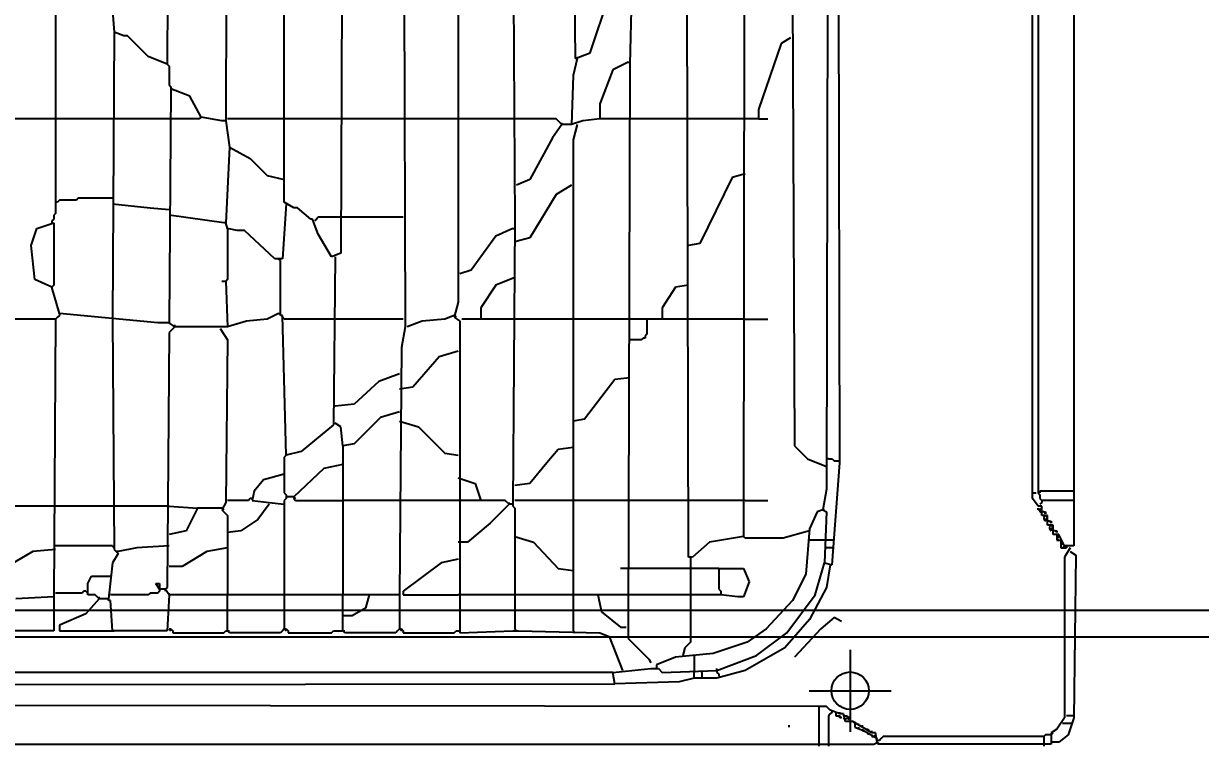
# Model space of a CAD drawing. Extents: x 4511820 to 5180432, y -1526536 to -944957.
# Drawn here: x 5106871.9 to 5107312.1, y -952611.6 to -952336.7 of the extents above; entities that cross this region are included whole.
import ezdxf

# ---------------------------------------------------------------- set-up
doc = ezdxf.new("R2010")
doc.units = 0
doc.header["$MEASUREMENT"] = 0
doc.layers.get('0').update_dxf_attribs({"linetype": 'CONTINUOUS'})
doc.layers.get('Defpoints').update_dxf_attribs({"color": 61, "linetype": 'CONTINUOUS'})
for name, color, linetype in [('KÓTY', 4, 'CONTINUOUS'), ('ZZ-chladenie', 133, 'CONTINUOUS'), ('ŠRAFY', 82, 'CONTINUOUS')]:
    doc.layers.add(name, color=color, linetype=linetype)
doc.styles.add('STYLE1', font='isocp.shx')
doc.dimstyles.new('STANDARD 50', dxfattribs={"dimtxt": 125, "dimasz": 140, "dimexe": 10, "dimexo": 200, "dimgap": 20, "dimtad": 1, "dimdsep": 46, "dimlunit": 6, "dimtxsty": 'STYLE1', "dimblk1": 'OBLIQUE', "dimblk2": 'OBLIQUE', "dimsah": 1, "dimcen": 2.5, "dimse1": 1, "dimse2": 1, "dimadec": 0, "dimazin": 0, "dimtfac": 1, "dimtmove": 1, "dimatfit": 3, "dimldrblk": 'OBLIQUE', "dimfxl": 1, "dimtolj": 1, "dimtzin": 0, "dimarcsym": 0})

# ---------------------------------------------------------------- blocks, each defined once
blk = doc.blocks.new('_OBLIQUE')
at = {"color": 0, "linetype": 'ByBlock'}
blk.add_line((-0.5, -0.5), (0.5, 0.5), dxfattribs=at)
blk = doc.blocks.new('*D54988')
at = {"layer": 'Defpoints', "color": 0}
for p in [(5104003.24, -949008.5), (5109212.5, -949008.5), (5106890, -959533.5)]:
    blk.add_point(p, dxfattribs=at)
at = {"layer": 'KÓTY', "color": 0, "lineweight": -2}
blk.add_line((5104003.24, -959533.5), (5104003.24, -949008.5), dxfattribs=at)
at = {"layer": 'KÓTY', "color": 0, "linetype": 'ByBlock', "lineweight": -2, "xscale": 140, "yscale": 140, "zscale": 140}
for p, rotation in [((5104003.24, -949008.5), 90), ((5104003.24, -959533.5), 270)]:
    blk.add_blockref('_OBLIQUE', p, dxfattribs=dict(at, rotation=rotation))
at = {"layer": 'KÓTY', "color": 0, "insert": (5103920.7, -954271), "char_height": 125, "attachment_point": 5, "rotation": 90, "style": 'STYLE1'}
blk.add_mtext('\\A1;10ﾠ525', dxfattribs=at)

msp = doc.modelspace()

# ---------------------------------------------------------------- hatches: boundary and pattern name
at = {"layer": 'ŠRAFY', "ltscale": 0.25}
h = msp.add_hatch(dxfattribs=at)
h.set_pattern_fill('DOTS', color=256, scale=2000)
h.paths.add_polyline_path([(5107392.5, -949038.5), (5107392.5, -951138.5), (5105843.5, -951138.5), (5105843.5, -951464.239), (5106123.081, -951464.239), (5106123.081, -951661.239), (5105563.919, -951661.239), (5105563.919, -951464.239), (5105843.5, -951464.239), (5105843.5, -951138.5), (5104992.5, -951138.5), (5104992.5, -949038.5), (5096362.5, -949038.5), (5096362.5, -961778.5), (5097852.5, -961778.5), (5097852.5, -962398.5), (5097822.5, -962398.5), (5097822.5, -967654.081), (5098060.5, -967654.081), (5098060.5, -967374.5), (5098257.5, -967374.5), (5098257.5, -967933.663), (5098060.5, -967933.663), (5098060.5, -967654.081), (5097822.5, -967654.081), (5097822.5, -974608.5), (5102588.5, -974608.5), (5102588.5, -974355.5), (5102308.919, -974355.5), (5102308.919, -974158.5), (5102868.081, -974158.5), (5102868.081, -974355.5), (5102588.5, -974355.5), (5102588.5, -974608.5), (5103176.5, -974608.5), (5103176.5, -974434.302, -0.4142136), (5103006.5, -974264.302, -1), (5103346.5, -974264.302, -0.4142136), (5103176.5, -974434.302), (5103176.5, -974608.5), (5104372.5, -974608.5), (5104372.5, -974573.5), (5104372.5, -974463.366), (5104336.574, -974463.366), (5104336.574, -974183.634), (5104608.426, -974183.634), (5104608.426, -974463.366), (5104572.5, -974463.366), (5104572.5, -974608.5), (5104765.719, -974608.5, -0.1496999), (5104755, -974573.5), (5104755, -974423.5, -0.6080477), (5104853.533, -974372.432), (5104936.985, -974254.16), (5104894.992, -974224.53), (5105016.574, -974146.867), (5105016.574, -974028.634), (5105047.5, -974028.634), (5105248.426, -974028.634), (5105248.426, -974268.366), (5105202.5, -974268.366), (5105202.5, -974448.5, -1), (5105062.5, -974448.5), (5105062.5, -974268.366), (5105016.574, -974268.366), (5105016.574, -974146.867), (5104978.977, -974283.789), (5104936.985, -974254.16), (5104853.533, -974372.432, -0.2437442), (5104880, -974423.5), (5104880, -974573.5, -0.1496999), (5104869.281, -974608.5), (5104995.719, -974608.5, -1.1342513), (5105106.357, -974552.474), (5105369.419, -974458.5), (5105369.419, -974360), (5105928.581, -974360), (5105928.581, -974557), (5105369.419, -974557), (5105369.419, -974458.5), (5105106.357, -974552.474, -0.085987), (5105110, -974573.5, -0.1496999), (5105099.281, -974608.5), (5109182.5, -974608.5), (5109182.5, -963894.122, -0.1316523), (5109147.5, -963903.5), (5108955.441, -963903.5), (5108955.441, -963957.628), (5108723.589, -963957.628), (5108723.589, -963717.897), (5108955.441, -963717.897), (5108955.441, -963763.5), (5109147.5, -963763.5, -0.1316523), (5109182.5, -963772.878), (5109182.5, -963370.782, -0.1032437), (5109157.5, -963376), (5108857.5, -963376, -0.7800315), (5108827.986, -963258.408, -0.1235756), (5108857.5, -963251), (5108901.599, -963251), (5108976.985, -963144.16), (5108934.992, -963114.53), (5109049.502, -963041.384), (5109018.977, -963173.789), (5108976.985, -963144.16), (5108901.599, -963251), (5109157.5, -963251, -0.1032437), (5109182.5, -963256.218), (5109182.5, -949038.5)])
h.paths.add_polyline_path([(5100537.098, -967855.99), (5100537.098, -967286.69), (5100737.213, -967286.69), (5100737.213, -967855.99)], flags=24)
h.paths.add_polyline_path([(5099829.642, -965394.219), (5099829.642, -964975.469), (5100029.691, -964975.469), (5100029.691, -965394.219)], flags=24)
h.paths.add_polyline_path([(5099829.6, -965481.531), (5099829.6, -965369.148), (5100004.378, -965369.148), (5100004.378, -965481.531)], flags=24)
h.paths.add_polyline_path([(5099829.691, -965569.031), (5099829.691, -965456.531), (5100004.691, -965456.531), (5100004.691, -965569.031)], flags=24)
h.paths.add_polyline_path([(5101699.579, -955023.583), (5102268.879, -955023.583), (5102268.879, -955223.697), (5101699.579, -955223.697)], flags=24)
h.paths.add_polyline_path([(5098455.301, -962328.637), (5098455.301, -962066.038), (5098705.301, -962066.038), (5098705.301, -962328.637)], flags=24)
h.paths.add_polyline_path([(5098543.427, -961758.476), (5098543.427, -961470.878), (5098793.427, -961470.878), (5098793.427, -961758.476)], flags=24)
h.paths.add_polyline_path([(5101378.656, -973619.167), (5101666.156, -973619.167), (5101666.156, -973794.169), (5101378.656, -973794.169)], flags=24)
h.paths.add_polyline_path([(5101291.344, -973619.078), (5101403.727, -973619.078), (5101403.727, -973793.856), (5101291.344, -973793.856)], flags=24)
h.paths.add_polyline_path([(5101203.844, -973619.169), (5101316.344, -973619.169), (5101316.344, -973794.169), (5101203.844, -973794.169)], flags=24)
h.paths.add_polyline_path([(5103817.87, -974550.655), (5103817.87, -974350.655), (5104067.87, -974350.655), (5104067.87, -974550.655)], flags=24)
h.paths.add_polyline_path([(5106187.857, -954001.949), (5106920.463, -954001.949), (5106920.463, -954302.768), (5106187.857, -954302.768)], flags=24)
h.paths.add_polyline_path([(5106210.652, -951515.99), (5106906.696, -951515.99), (5106906.696, -951816.808), (5106210.652, -951816.808)], flags=24)
h.paths.add_polyline_path([(5107899.671, -951487.49), (5108633.641, -951487.49), (5108633.641, -951791.719), (5107899.671, -951791.719)], flags=24)
h.paths.add_polyline_path([(5108120.295, -954016.553), (5108699.968, -954016.553), (5108699.968, -954320.783), (5108120.295, -954320.783)], flags=24)
h.paths.add_polyline_path([(5101850.571, -951515.99), (5102546.615, -951515.99), (5102546.615, -951816.808), (5101850.571, -951816.808)], flags=24)
h.paths.add_polyline_path([(5106012.427, -959461.698), (5106581.726, -959461.698), (5106581.726, -959661.812), (5106012.427, -959661.812)], flags=24)
h.paths.add_polyline_path([(5103833.155, -960727.344), (5103833.155, -960439.844), (5104008.156, -960439.844), (5104008.156, -960727.344)], flags=24)
h.paths.add_polyline_path([(5103833.065, -960814.656), (5103833.065, -960702.273), (5104007.844, -960702.273), (5104007.844, -960814.656)], flags=24)
h.paths.add_polyline_path([(5103833.155, -960902.156), (5103833.155, -960789.621), (5104008.156, -960789.621), (5104008.156, -960902.156)], flags=24)
h.paths.add_polyline_path([(5104257.502, -952952.393), (5104257.502, -952689.795), (5104432.6, -952689.795), (5104432.6, -952952.393)], flags=24)
h.paths.add_polyline_path([(5104257.46, -953039.705), (5104257.46, -952927.322), (5104432.238, -952927.322), (5104432.238, -953039.705)], flags=24)
h.paths.add_polyline_path([(5104257.55, -953127.205), (5104257.55, -953014.67), (5104432.551, -953014.67), (5104432.551, -953127.205)], flags=24)
h.paths.add_polyline_path([(5098459.732, -962718.668), (5098459.732, -962431.07), (5098709.732, -962431.07), (5098709.732, -962718.668)], flags=24)
h.paths.add_polyline_path([(5107092.406, -973619.169), (5107354.906, -973619.169), (5107354.906, -973794.169), (5107092.406, -973794.169)], flags=24)
h.paths.add_polyline_path([(5107005.094, -973619.078), (5107117.477, -973619.078), (5107117.477, -973793.856), (5107005.094, -973793.856)], flags=24)
h.paths.add_polyline_path([(5106905.094, -973619.169), (5107030.094, -973619.169), (5107030.094, -973794.169), (5106905.094, -973794.169)], flags=24)
h.paths.add_polyline_path([(5096396.76, -955484.199), (5096684.358, -955484.199), (5096684.358, -955734.199), (5096396.76, -955734.199)], flags=24)
h.paths.add_polyline_path([(5108891.981, -955576.255), (5109179.58, -955576.255), (5109179.58, -955826.255), (5108891.981, -955826.255)], flags=24)
h.paths.add_polyline_path([(5099848.356, -952144.844), (5099848.356, -951882.344), (5100023.356, -951882.344), (5100023.356, -952144.844)], flags=24)
h.paths.add_polyline_path([(5099848.265, -952232.156), (5099848.265, -952119.773), (5100023.043, -952119.773), (5100023.043, -952232.156)], flags=24)
h.paths.add_polyline_path([(5099848.356, -952319.656), (5099848.356, -952206.952), (5100023.356, -952206.952), (5100023.356, -952319.656)], flags=24)
h.paths.add_polyline_path([(5099848.356, -958544.844), (5099848.356, -958282.344), (5100023.356, -958282.344), (5100023.356, -958544.844)], flags=24)
h.paths.add_polyline_path([(5099848.265, -958632.156), (5099848.265, -958519.773), (5100023.043, -958519.773), (5100023.043, -958632.156)], flags=24)
h.paths.add_polyline_path([(5099848.356, -958719.656), (5099848.356, -958606.952), (5100023.356, -958606.952), (5100023.356, -958719.656)], flags=24)
h.paths.add_polyline_path([(5097774.055, -955643.761), (5098061.555, -955643.761), (5098061.555, -955818.761), (5097774.055, -955818.761)], flags=24)
h.paths.add_polyline_path([(5097686.743, -955643.67), (5097799.127, -955643.67), (5097799.127, -955818.449), (5097686.743, -955818.449)], flags=24)
h.paths.add_polyline_path([(5097586.743, -955643.761), (5097711.743, -955643.761), (5097711.743, -955818.761), (5097586.743, -955818.761)], flags=24)
h.paths.add_polyline_path([(5107929.281, -959902.954), (5108348.031, -959902.954), (5108348.031, -960102.955), (5107929.281, -960102.955)], flags=24)
h.paths.add_polyline_path([(5107841.969, -959902.864), (5107954.352, -959902.864), (5107954.352, -960077.642), (5107841.969, -960077.642)], flags=24)
h.paths.add_polyline_path([(5107754.469, -959902.954), (5107867.004, -959902.954), (5107867.004, -960077.955), (5107754.469, -960077.955)], flags=24)
h.paths.add_polyline_path([(5101520.531, -959902.955), (5101939.281, -959902.955), (5101939.281, -960102.955), (5101520.531, -960102.955)], flags=24)
h.paths.add_polyline_path([(5101433.219, -959902.864), (5101545.602, -959902.864), (5101545.602, -960077.642), (5101433.219, -960077.642)], flags=24)
h.paths.add_polyline_path([(5101283.219, -959902.906), (5101458.317, -959902.906), (5101458.317, -960078.004), (5101283.219, -960078.004)], flags=24)
h.paths.add_polyline_path([(5097002.131, -961044.093), (5097302.681, -961044.093), (5097302.681, -961219.207), (5097002.131, -961219.207)], flags=24)
h.paths.add_polyline_path([(5096914.819, -961044.116), (5097027.203, -961044.116), (5097027.203, -961218.895), (5096914.819, -961218.895)], flags=24)
h.paths.add_polyline_path([(5096852.319, -961044.207), (5096939.819, -961044.207), (5096939.819, -961219.207), (5096852.319, -961219.207)], flags=24)
h.paths.add_polyline_path([(5098555.441, -955433.643), (5098555.441, -955146.045), (5098730.54, -955146.045), (5098730.54, -955433.643)], flags=24)
h.paths.add_polyline_path([(5098555.399, -955520.955), (5098555.399, -955408.572), (5098730.178, -955408.572), (5098730.178, -955520.955)], flags=24)
h.paths.add_polyline_path([(5098555.489, -955670.955), (5098555.489, -955495.92), (5098730.49, -955495.92), (5098730.49, -955670.955)], flags=24)
h.paths.add_polyline_path([(5098555.441, -968528.643), (5098555.441, -968241.045), (5098730.54, -968241.045), (5098730.54, -968528.643)], flags=24)
h.paths.add_polyline_path([(5098555.399, -968615.955), (5098555.399, -968503.572), (5098730.178, -968503.572), (5098730.178, -968615.955)], flags=24)
h.paths.add_polyline_path([(5098555.489, -968765.955), (5098555.489, -968590.92), (5098730.49, -968590.92), (5098730.49, -968765.955)], flags=24)
h.paths.add_polyline_path([(5099106.157, -961836.143), (5099106.157, -961548.545), (5099281.255, -961548.545), (5099281.255, -961836.143)], flags=24)
h.paths.add_polyline_path([(5099106.115, -961923.455), (5099106.115, -961811.072), (5099280.894, -961811.072), (5099280.894, -961923.455)], flags=24)
h.paths.add_polyline_path([(5099106.205, -962098.455), (5099106.205, -961898.455), (5099281.206, -961898.455), (5099281.206, -962098.455)], flags=24)
h.paths.add_polyline_path([(5103479.631, -961044.093), (5103767.681, -961044.093), (5103767.681, -961219.207), (5103479.631, -961219.207)], flags=24)
h.paths.add_polyline_path([(5103392.319, -961044.116), (5103504.703, -961044.116), (5103504.703, -961218.895), (5103392.319, -961218.895)], flags=24)
h.paths.add_polyline_path([(5103267.319, -961044.207), (5103417.319, -961044.207), (5103417.319, -961219.207), (5103267.319, -961219.207)], flags=24)
h.paths.add_polyline_path([(5099829.69, -971535.469), (5099829.69, -971104.219), (5100029.691, -971104.219), (5100029.691, -971535.469)], flags=24)
h.paths.add_polyline_path([(5099829.6, -971622.781), (5099829.6, -971510.398), (5100004.378, -971510.398), (5100004.378, -971622.781)], flags=24)
h.paths.add_polyline_path([(5099829.691, -971710.281), (5099829.691, -971597.577), (5100004.691, -971597.577), (5100004.691, -971710.281)], flags=24)
h.paths.add_polyline_path([(5103479.631, -964207.8), (5103767.681, -964207.8), (5103767.681, -964382.915), (5103479.631, -964382.915)], flags=24)
h.paths.add_polyline_path([(5103392.319, -964207.824), (5103504.703, -964207.824), (5103504.703, -964382.602), (5103392.319, -964382.602)], flags=24)
h.paths.add_polyline_path([(5103267.319, -964207.915), (5103417.319, -964207.915), (5103417.319, -964382.915), (5103267.319, -964382.915)], flags=24)
h.paths.add_polyline_path([(5099810.941, -962232.299), (5099810.941, -961944.701), (5100060.941, -961944.701), (5100060.941, -962232.299)], flags=24)
h.paths.add_polyline_path([(5103833.155, -954296.094), (5103833.155, -954008.594), (5104008.156, -954008.594), (5104008.156, -954296.094)], flags=24)
h.paths.add_polyline_path([(5103833.065, -954383.406), (5103833.065, -954271.023), (5104007.844, -954271.023), (5104007.844, -954383.406)], flags=24)
h.paths.add_polyline_path([(5103833.107, -954533.406), (5103833.107, -954358.308), (5104008.206, -954358.308), (5104008.206, -954533.406)], flags=24)
h.paths.add_polyline_path([(5104257.502, -950474.893), (5104257.502, -950187.295), (5104432.6, -950187.295), (5104432.6, -950474.893)], flags=24)
h.paths.add_polyline_path([(5104257.46, -950562.205), (5104257.46, -950449.822), (5104432.238, -950449.822), (5104432.238, -950562.205)], flags=24)
h.paths.add_polyline_path([(5104257.55, -950649.705), (5104257.55, -950537.17), (5104432.551, -950537.17), (5104432.551, -950649.705)], flags=24)
h.paths.add_polyline_path([(5107199.451, -950002.883), (5107487.049, -950002.883), (5107487.049, -950252.883), (5107199.451, -950252.883)], flags=24)
h.paths.add_polyline_path([(5101243.833, -954595.102), (5101506.431, -954595.102), (5101506.431, -954770.217), (5101243.833, -954770.217)], flags=24)
h.paths.add_polyline_path([(5101156.069, -954595.126), (5101268.453, -954595.126), (5101268.453, -954769.904), (5101156.069, -954769.904)], flags=24)
h.paths.add_polyline_path([(5101068.569, -954595.152), (5101181.069, -954595.152), (5101181.069, -954770.217), (5101068.569, -954770.217)], flags=24)
h.paths.add_polyline_path([(5105127.308, -955649.264), (5105427.406, -955649.264), (5105427.406, -955824.362), (5105127.308, -955824.362)], flags=24)
h.paths.add_polyline_path([(5105040.094, -955649.222), (5105152.477, -955649.222), (5105152.477, -955824.001), (5105040.094, -955824.001)], flags=24)
h.paths.add_polyline_path([(5104952.594, -955649.313), (5105065.094, -955649.313), (5105065.094, -955824.313), (5104952.594, -955824.313)], flags=24)
h.paths.add_polyline_path([(5098459.732, -949358.668), (5098459.732, -949071.07), (5098709.732, -949071.07), (5098709.732, -949358.668)], flags=24)
h.paths.add_polyline_path([(5107371.107, -954595.168), (5107658.705, -954595.168), (5107658.705, -954770.266), (5107371.107, -954770.266)], flags=24)
h.paths.add_polyline_path([(5107283.795, -954595.126), (5107396.178, -954595.126), (5107396.178, -954769.904), (5107283.795, -954769.904)], flags=24)
h.paths.add_polyline_path([(5107196.295, -954595.216), (5107308.83, -954595.216), (5107308.83, -954770.217), (5107196.295, -954770.217)], flags=24)
h.paths.add_polyline_path([(5108768.701, -954557.802), (5109056.299, -954557.802), (5109056.299, -954807.802), (5108768.701, -954807.802)], flags=24)
h.paths.add_polyline_path([(5100606.107, -950443.136), (5100893.705, -950443.136), (5100893.705, -950618.234), (5100606.107, -950618.234)], flags=24)
h.paths.add_polyline_path([(5100518.795, -950443.094), (5100631.178, -950443.094), (5100631.178, -950617.873), (5100518.795, -950617.873)], flags=24)
h.paths.add_polyline_path([(5100431.295, -950443.185), (5100543.795, -950443.185), (5100543.795, -950618.185), (5100431.295, -950618.185)], flags=24)
h.paths.add_polyline_path([(5108233.607, -950443.136), (5108521.205, -950443.136), (5108521.205, -950618.234), (5108233.607, -950618.234)], flags=24)
h.paths.add_polyline_path([(5108146.295, -950443.094), (5108258.678, -950443.094), (5108258.678, -950617.873), (5108146.295, -950617.873)], flags=24)
h.paths.add_polyline_path([(5108083.795, -950443.185), (5108171.295, -950443.185), (5108171.295, -950618.185), (5108083.795, -950618.185)], flags=24)
h.paths.add_polyline_path([(5102747.357, -958499.971), (5103034.955, -958499.971), (5103034.955, -958675.069), (5102747.357, -958675.069)], flags=24)
h.paths.add_polyline_path([(5102660.045, -958499.929), (5102772.428, -958499.929), (5102772.428, -958674.708), (5102660.045, -958674.708)], flags=24)
h.paths.add_polyline_path([(5102510.045, -958500.019), (5102685.08, -958500.019), (5102685.08, -958675.02), (5102510.045, -958675.02)], flags=24)
h.paths.add_polyline_path([(5100741.574, -954906.134), (5100973.426, -954906.134), (5100973.426, -955145.866), (5100741.574, -955145.866)], flags=16)
h.paths.add_polyline_path([(5101042.658, -968008.634), (5101274.511, -968008.634), (5101274.511, -968248.366), (5101042.658, -968248.366)], flags=16)
h.paths.add_polyline_path([(5107022.833, -968086.134), (5107294.685, -968086.134), (5107294.685, -968365.866), (5107022.833, -968365.866)], flags=16)
h.paths.add_polyline_path([(5107208.589, -959488.648), (5107208.589, -959432.271), (5107208.589, -959385.215, -0.6120971), (5107097.56, -959328.5), (5107097.56, -959148.366), (5107051.633, -959148.366), (5107051.633, -958908.634), (5107283.486, -958908.634), (5107283.486, -959148.366), (5107237.56, -959148.366), (5107237.56, -959328.5, -0.0584809), (5107235.622, -959344.856), (5107440.441, -959344.856), (5107440.441, -959584.588), (5107208.589, -959584.588)], flags=16)
h.paths.add_polyline_path([(5106169.801, -954082.897), (5106169.801, -954322.628), (5105937.949, -954322.628), (5105937.949, -954082.897)], flags=16)
h.paths.add_polyline_path([(5106195, -953911, -0.2212784), (5106242.814, -953933.25), (5106242.814, -951827.295), (5106292.814, -951827.295), (5106302.814, -951827.295), (5106331.178, -951827.295), (5107196.868, -951827.295), (5107196.868, -951818.8), (5107206.53, -951818.8), (5107206.53, -951835), (5107216.768, -951827.295), (5107216.768, -951818.8), (5107226.43, -951818.8), (5107226.43, -951835), (5107236.668, -951827.295), (5107236.668, -951818.8), (5107246.33, -951818.8), (5107246.33, -951835), (5107565.698, -951827.295), (5108431.388, -951827.295), (5108431.388, -951818.8), (5108441.049, -951818.8), (5108441.049, -951827.295), (5108451.288, -951827.295), (5108451.288, -951818.8), (5108460.949, -951818.8), (5108460.949, -951827.295), (5108471.188, -951827.295), (5108471.188, -951818.8), (5108480.849, -951818.8), (5108480.849, -951827.295), (5108548.468, -951827.295), (5108558.468, -951827.295), (5108608.468, -951827.295), (5108608.468, -953984.079), (5108558.468, -953984.079), (5108548.468, -953984.079), (5108499.806, -953984.079), (5107634.144, -953984.079), (5107634.144, -953995.196), (5107624.482, -953995.196), (5107624.482, -953984.079), (5107614.244, -953984.079), (5107614.244, -953995.196), (5107604.582, -953995.196), (5107604.582, -953984.079), (5107594.344, -953984.079), (5107594.344, -953995.196), (5107584.682, -953995.196), (5107584.682, -953984.079), (5107265.2, -953975.79), (5106399.624, -953984.079), (5106399.624, -953995.196), (5106389.963, -953995.196), (5106389.963, -953978.996), (5106379.724, -953984.079), (5106379.724, -953995.196), (5106370.063, -953995.196), (5106370.063, -953978.996), (5106359.824, -953984.079), (5106359.824, -953995.196), (5106350.163, -953995.196), (5106350.163, -953978.996), (5106302.814, -953984.079), (5106292.814, -953984.079), (5106256.598, -953984.079, -0.2312196), (5106224.514, -954028.592, -0.1235756), (5106195, -954036), (5105845, -954036, -0.7800315), (5105815.486, -953918.408, -0.1235756), (5105845, -953911), (5105889.099, -953911), (5105964.485, -953804.16), (5105922.492, -953774.53), (5106037.002, -953701.384), (5106006.477, -953833.789), (5105964.485, -953804.16), (5105889.099, -953911), (5106195, -953911)], flags=16)
h.paths.add_polyline_path([(5106802.5, -959833.5, -1), (5106677.5, -959833.5), (5106677.5, -959548.002), (5106569.7, -959558.614), (5106569.7, -959657.114), (5106010.537, -959657.114), (5106010.537, -959460.114), (5106569.7, -959460.114), (5106569.7, -959558.614), (5106677.5, -959548.002), (5106677.5, -959533.5, -1), (5106802.5, -959535.697), (5106827.501, -959533.236, -0.9978924), (5106952.5, -959533.5, -0.2398462), (5106926.781, -959584.031), (5106901.477, -959693.789), (5106859.485, -959664.16), (5106802.5, -959744.922)], flags=16)
h.paths.add_polyline_path([(5102256.852, -955021.998), (5102256.852, -955218.998), (5101697.689, -955218.998), (5101697.689, -955120.498), (5101697.689, -955021.998)], flags=16)
edge = h.paths.add_edge_path(flags=16)
edge.add_arc((5101167.5, -955193.5), 62.5, 7.83973, 360, ccw=False)
h.paths.add_polyline_path([(5100535.514, -967298.716), (5100732.514, -967298.716), (5100732.514, -967857.879), (5100634.014, -967857.879), (5100636.815, -968113.504, -0.4174264), (5100700, -968176, -1), (5100830, -968176), (5100830, -968286.607), (5100844.992, -968277.03), (5100959.502, -968203.884), (5100928.977, -968336.289), (5100886.985, -968306.66), (5100830, -968387.422), (5100830, -968476, -1), (5100705, -968476), (5100700, -968176, -2.3956322), (5100636.815, -968113.504), (5100634.014, -967857.879), (5100535.514, -967857.879)], flags=16)
h.paths.add_polyline_path([(5108274.601, -951919.467), (5108283.786, -951929.359), (5108292.972, -951939.252), (5108299.332, -951951.971), (5108251.386, -951900.337), (5108274.601, -951919.467)], flags=0)
h.paths.add_polyline_path([(5108311.345, -951959.037), (5108321.237, -951968.93), (5108299.332, -951951.971)], flags=0)
h.paths.add_polyline_path([(5107790.931, -953894.53), (5107781.746, -953884.637), (5107772.559, -953874.744), (5107766.2, -953862.026), (5107814.146, -953913.66), (5107790.931, -953894.53)], flags=0)
h.paths.add_polyline_path([(5107754.187, -953854.96), (5107744.295, -953845.067), (5107766.2, -953862.026)], flags=0)
h.paths.add_polyline_path([(5108118.366, -951887.295), (5108075.336, -951887.295), (5108076.825, -951912.401), (5108086.643, -951912.401), (5108082.403, -951901.096), (5108066.857, -951894.029), (5108075.336, -951887.295), (5108092.295, -951894.029), (5108080.99, -951879.897), (5108105.721, -951879.191)], flags=0)
h.paths.add_polyline_path([(5107040.081, -951919.467), (5107049.266, -951929.359), (5107058.453, -951939.252), (5107064.812, -951951.971), (5107016.866, -951900.337), (5107040.081, -951919.467)], flags=0)
h.paths.add_polyline_path([(5107076.825, -951959.037), (5107086.717, -951968.93), (5107064.812, -951951.971)], flags=0)
h.paths.add_polyline_path([(5106556.411, -953894.53), (5106547.226, -953884.637), (5106538.04, -953874.744), (5106531.68, -953862.026), (5106579.626, -953913.66), (5106556.411, -953894.53)], flags=0)
h.paths.add_polyline_path([(5106519.667, -953854.96), (5106509.775, -953845.067), (5106531.68, -953862.026)], flags=0)
h.paths.add_polyline_path([(5106958.659, -953934.079), (5106906.89, -953932.687), (5106884.985, -953932.796), (5106863.787, -953932.901), (5106841.882, -953933.01), (5106820.683, -953933.115), (5106798.778, -953933.224), (5106753.693, -953933.449), (5106721.897, -953934.079), (5106906.89, -953932.687), (5106906.824, -953922.087), (5106972.097, -953924.079), (5106950.711, -953921.053), (5106958.659, -953934.079), (5106973.311, -953934.806), (5106993.802, -953934.079)], flags=0)
h.paths.add_polyline_path([(5100947.5, -955026, 1), (5100767.5, -955026, 1)], flags=0)
h.paths.add_polyline_path([(5101088.585, -968128.5, -1.0000005), (5101228.585, -968128.5, -1.0000005)], flags=0)
h.paths.add_polyline_path([(5107233.759, -968226, 1), (5107083.759, -968226, 1)], flags=0)
h.paths.add_polyline_path([(5105976.86, -954198.5, -1.0000005), (5106116.86, -954198.5, -1.0000005)], flags=0)
h.paths.add_polyline_path([(5107181.067, -951864.295, -0.4142136), (5107174.067, -951857.295, -0.4142136), (5107181.067, -951850.295, -0.4142136), (5107188.067, -951857.295)], flags=0)
h.paths.add_polyline_path([(5108422.587, -951857.295, -0.4142136), (5108415.587, -951864.295, -0.4142136), (5108408.587, -951857.295, -0.4142136), (5108415.587, -951850.295, -0.4142136)], flags=0)
h.paths.add_polyline_path([(5107642.587, -953956.702, -0.4142136), (5107649.587, -953949.702, -0.4142136), (5107656.587, -953956.702), (5107649.587, -953963.702, -0.4142136)], flags=0)
h.paths.add_polyline_path([(5106408.067, -953956.702, -0.4142136), (5106415.067, -953949.702, -0.4142136), (5106422.067, -953956.702), (5106415.067, -953963.702, -0.4142136)], flags=0)

# ---------------------------------------------------------------- linework, layer by layer
at = {"layer": 'ZZ-chladenie'}
for p, q in [((5107264.783, -951910.281), (5107264.783, -952532.098)), ((5107249.237, -952514.433), (5107249.237, -951932.893)), ((5107251.357, -951932.893), (5107251.357, -952512.312)), ((5107141.832, -952072.095), (5107141.126, -952528.564)), ((5107177.163, -952501.007), (5107176.457, -952104.599)), ((5107172.923, -952119.438), (5107172.217, -952510.899)), ((5107158.791, -952145.582), (5107160.205, -952494.647)), ((5106926.317, -952222.603), (5106925.61, -952351.913)), ((5106948.221, -952222.603), (5106947.515, -952373.11)), ((5106969.42, -952403.494), (5106969.42, -952222.603)), ((5106991.325, -952222.603), (5106990.618, -952422.573)), ((5107013.936, -952222.603), (5107014.643, -952450.131)), ((5107120.634, -952536.337), (5107119.928, -952261.466)), ((5107034.428, -952264.999), (5107034.428, -952440.945)), ((5106883.92, -952297.504), (5106883.92, -952407.735)), ((5107054.92, -952296.797), (5107055.626, -952411.267)), ((5107077.531, -952297.504), (5107078.238, -952349.792)), ((5107083.891, -952347.672), (5107092.37, -952322.235)), ((5107099.436, -952320.115), (5107098.73, -952351.913)), ((5106905.119, -952332.127), (5106905.825, -952339.9)), ((5106905.825, -952339.9), (5106905.119, -952447.305)), ((5106909.358, -952341.313), (5106905.825, -952339.9)), ((5106910.771, -952341.313), (5106909.358, -952341.313)), ((5106918.544, -952349.085), (5106910.771, -952341.313)), ((5107155.258, -952344.14), (5107146.779, -952368.871)), ((5107158.791, -952342.02), (5107155.258, -952344.14)), ((5106925.61, -952351.913), (5106918.544, -952349.085)), ((5107078.944, -952349.792), (5107077.531, -952356.152)), ((5107078.238, -952349.792), (5107083.891, -952347.672)), ((5107078.944, -952349.792), (5107078.238, -952349.085)), ((5106925.61, -952351.913), (5106926.317, -952352.619)), ((5106926.317, -952352.619), (5106926.317, -952359.685)), ((5107092.37, -952354.032), (5107087.423, -952366.751)), ((5107098.023, -952351.206), (5107092.37, -952354.032)), ((5107098.023, -952351.206), (5107098.73, -952351.206)), ((5107098.73, -952351.913), (5107098.023, -952561.069)), ((5107077.531, -952356.152), (5107076.825, -952374.524)), ((5106926.317, -952359.685), (5106927.024, -952360.392)), ((5106927.024, -952361.098), (5106926.317, -952448.718)), ((5106927.024, -952360.392), (5106927.024, -952361.098)), ((5106934.089, -952363.924), (5106927.024, -952361.098)), ((5106938.329, -952371.697), (5106934.089, -952363.924)), ((5107087.423, -952366.751), (5107087.423, -952372.404)), ((5106883.92, -952372.404), (5106863.428, -952372.404)), ((5106905.119, -952372.404), (5106883.92, -952372.404)), ((5106926.317, -952372.404), (5106905.119, -952372.404)), ((5106937.622, -952372.404), (5106926.317, -952372.404)), ((5106938.329, -952371.697), (5106937.622, -952372.404)), ((5106946.102, -952373.11), (5106938.329, -952371.697)), ((5106969.42, -952372.404), (5106948.221, -952372.404)), ((5106991.325, -952372.404), (5106969.42, -952372.404)), ((5107013.936, -952372.404), (5106991.325, -952372.404)), ((5107034.428, -952372.404), (5107013.936, -952372.404)), ((5107055.626, -952372.404), (5107034.428, -952372.404)), ((5107071.171, -952372.404), (5107055.626, -952372.404)), ((5107073.291, -952374.524), (5107071.171, -952372.404)), ((5107087.423, -952372.404), (5107081.064, -952373.11)), ((5107098.73, -952372.404), (5107087.423, -952372.404)), ((5107120.634, -952372.404), (5107098.73, -952372.404)), ((5107141.832, -952372.404), (5107120.634, -952372.404)), ((5107146.779, -952372.404), (5107141.832, -952372.404)), ((5107146.779, -952368.871), (5107146.779, -952372.404)), ((5107146.779, -952372.404), (5107150.312, -952372.404)), ((5106947.515, -952373.11), (5106946.102, -952373.11)), ((5106947.515, -952373.11), (5106948.928, -952383.003)), ((5107073.291, -952374.524), (5107069.758, -952379.47)), ((5107073.291, -952374.524), (5107073.291, -952373.817)), ((5107076.825, -952374.524), (5107073.291, -952374.524)), ((5107081.064, -952373.11), (5107076.825, -952374.524)), ((5107078.944, -952374.524), (5107077.531, -952380.176)), ((5107069.758, -952379.47), (5107061.279, -952395.015)), ((5107077.531, -952380.176), (5107077.531, -952563.895)), ((5106948.928, -952383.003), (5106947.515, -952411.267)), ((5106948.928, -952383.003), (5106956.701, -952387.242)), ((5106956.701, -952387.242), (5106963.06, -952393.602)), ((5106963.06, -952393.602), (5106969.42, -952395.015)), ((5107136.887, -952394.309), (5107124.874, -952419.04)), ((5107141.832, -952392.896), (5107136.887, -952394.309)), ((5107061.279, -952395.015), (5107056.333, -952397.135)), ((5107076.825, -952397.135), (5107071.171, -952400.668)), ((5106885.333, -952402.788), (5106884.627, -952403.494)), ((5106891.693, -952402.788), (5106885.333, -952402.788)), ((5106892.399, -952402.081), (5106891.693, -952402.788)), ((5106905.119, -952402.081), (5106892.399, -952402.081)), ((5107071.171, -952400.668), (5107061.279, -952416.92)), ((5106884.627, -952403.494), (5106883.92, -952403.494)), ((5106905.119, -952404.201), (5106919.251, -952405.615)), ((5106919.251, -952405.615), (5106926.317, -952406.321)), ((5106970.126, -952404.201), (5106968.713, -952424.693)), ((5106972.953, -952405.615), (5106969.42, -952403.494)), ((5106974.366, -952405.615), (5106972.953, -952405.615)), ((5106979.312, -952409.854), (5106974.366, -952405.615)), ((5106876.854, -952413.387), (5106883.214, -952411.267)), ((5106883.214, -952409.854), (5106882.507, -952410.561)), ((5106882.507, -952410.561), (5106882.507, -952411.267)), ((5106883.92, -952407.735), (5106883.214, -952408.441)), ((5106883.214, -952408.441), (5106883.214, -952409.854)), ((5106883.214, -952411.267), (5106883.214, -952434.585)), ((5106946.808, -952411.267), (5106926.317, -952408.441)), ((5106947.515, -952411.267), (5106946.808, -952411.267)), ((5106948.221, -952413.387), (5106947.515, -952411.267)), ((5106980.019, -952409.854), (5106979.312, -952409.854)), ((5106982.139, -952415.507), (5106980.019, -952409.854)), ((5106981.432, -952409.854), (5106980.726, -952410.561)), ((5106982.139, -952409.148), (5106981.432, -952409.854)), ((5106991.325, -952409.148), (5106982.139, -952409.148)), ((5107013.936, -952409.148), (5106991.325, -952409.148)), ((5107055.626, -952411.267), (5107054.92, -952516.552)), ((5106874.734, -952419.747), (5106876.854, -952413.387)), ((5106948.221, -952413.387), (5106948.221, -952432.466)), ((5106951.755, -952414.094), (5106948.221, -952413.387)), ((5106954.581, -952414.094), (5106951.755, -952414.094)), ((5106965.887, -952424.693), (5106954.581, -952414.094)), ((5106987.085, -952423.986), (5106982.139, -952415.507)), ((5107048.56, -952416.214), (5107039.374, -952428.933)), ((5107054.92, -952413.387), (5107048.56, -952416.214)), ((5107054.92, -952413.387), (5107055.626, -952413.387)), ((5106876.147, -952432.466), (5106874.734, -952419.747)), ((5107061.279, -952416.92), (5107055.626, -952418.333)), ((5107124.874, -952419.04), (5107120.634, -952419.747)), ((5106968.713, -952424.693), (5106965.887, -952424.693)), ((5106968.007, -952425.399), (5106967.3, -952424.693)), ((5106990.618, -952422.573), (5106987.085, -952423.986)), ((5106988.498, -952423.986), (5106987.792, -952486.875)), ((5106968.007, -952445.892), (5106968.007, -952425.399)), ((5107039.374, -952428.933), (5107035.135, -952430.346)), ((5106882.507, -952435.292), (5106876.147, -952432.466)), ((5106947.515, -952433.172), (5106946.102, -952433.172)), ((5106948.221, -952432.466), (5106947.515, -952433.172)), ((5106947.515, -952433.172), (5106948.221, -952450.131)), ((5107055.626, -952431.759), (5107048.56, -952434.585)), ((5106883.214, -952434.585), (5106882.507, -952435.292)), ((5106885.333, -952445.185), (5106882.507, -952435.292)), ((5107048.56, -952434.585), (5107042.907, -952443.065)), ((5107115.688, -952435.292), (5107110.742, -952443.065)), ((5107120.634, -952434.585), (5107115.688, -952435.292)), ((5107034.428, -952440.945), (5107033.014, -952446.598)), ((5106884.627, -952446.598), (5106883.92, -952447.305)), ((5106885.333, -952445.892), (5106884.627, -952446.598)), ((5106885.333, -952445.185), (5106885.333, -952445.892)), ((5106922.077, -952448.718), (5106885.333, -952445.185)), ((5106967.3, -952445.185), (5106963.06, -952447.305)), ((5106967.3, -952445.185), (5106968.007, -952445.185)), ((5106968.713, -952445.892), (5106968.007, -952445.892)), ((5106970.126, -952498.18), (5106968.713, -952445.892)), ((5106969.42, -952447.305), (5106968.713, -952446.598)), ((5107033.014, -952445.892), (5107029.482, -952447.305)), ((5107033.014, -952445.892), (5107033.721, -952446.598)), ((5107033.014, -952446.598), (5107035.135, -952448.011)), ((5107042.907, -952443.065), (5107042.907, -952447.305)), ((5107110.742, -952443.065), (5107110.742, -952447.305)), ((5106883.92, -952447.305), (5106863.428, -952447.305)), ((5106883.92, -952447.305), (5106883.214, -952551.176)), ((5106905.119, -952447.305), (5106905.825, -952533.511)), ((5106926.317, -952448.718), (5106922.077, -952448.718)), ((5106928.437, -952450.131), (5106926.317, -952448.718)), ((5106928.437, -952450.131), (5106926.317, -952452.251)), ((5106928.437, -952450.131), (5106928.437, -952449.424)), ((5106948.221, -952450.131), (5106928.437, -952450.131)), ((5106945.395, -952450.837), (5106948.221, -952455.077)), ((5106955.287, -952448.011), (5106948.221, -952450.131)), ((5106963.06, -952447.305), (5106955.287, -952448.011)), ((5106988.498, -952447.305), (5106969.42, -952447.305)), ((5107013.936, -952447.305), (5106988.498, -952447.305)), ((5107014.643, -952450.131), (5107013.23, -952457.903)), ((5107021.003, -952448.011), (5107015.35, -952450.131)), ((5107029.482, -952447.305), (5107021.003, -952448.011)), ((5107035.135, -952448.011), (5107035.135, -952564.602)), ((5107042.907, -952447.305), (5107035.841, -952447.305)), ((5107055.626, -952447.305), (5107042.907, -952447.305)), ((5107077.531, -952447.305), (5107055.626, -952447.305)), ((5107098.73, -952447.305), (5107077.531, -952447.305)), ((5107110.742, -952447.305), (5107098.73, -952447.305)), ((5107105.089, -952447.305), (5107105.089, -952452.958)), ((5107120.634, -952447.305), (5107110.742, -952447.305)), ((5107141.832, -952447.305), (5107120.634, -952447.305)), ((5107141.832, -952447.305), (5107150.312, -952447.305)), ((5106926.317, -952452.251), (5106925.61, -952547.643)), ((5106948.221, -952455.077), (5106947.515, -952515.846)), ((5107102.969, -952455.077), (5107098.73, -952455.077)), ((5107103.675, -952454.371), (5107102.969, -952455.077)), ((5107104.382, -952454.371), (5107103.675, -952454.371)), ((5107105.089, -952452.958), (5107104.382, -952453.664)), ((5107104.382, -952453.664), (5107104.382, -952454.371)), ((5107013.23, -952457.903), (5107012.523, -952550.469)), ((5107034.428, -952459.317), (5107027.362, -952461.437)), ((5107027.362, -952461.437), (5107017.469, -952472.742)), ((5107012.523, -952467.796), (5107004.751, -952470.623)), ((5107098.73, -952469.21), (5107093.077, -952469.916)), ((5107004.751, -952470.623), (5106995.564, -952479.102)), ((5107017.469, -952472.742), (5107012.523, -952473.449)), ((5107093.077, -952469.916), (5107081.771, -952484.755)), ((5106995.564, -952479.102), (5106988.498, -952479.808)), ((5107012.523, -952481.928), (5107005.457, -952484.049)), ((5106987.792, -952486.875), (5106975.779, -952496.767)), ((5106990.618, -952487.581), (5106988.498, -952486.168)), ((5107005.457, -952484.049), (5106995.564, -952493.941)), ((5107012.523, -952485.462), (5107019.589, -952487.581)), ((5107081.771, -952484.755), (5107077.531, -952485.462)), ((5106991.325, -952494.647), (5106990.618, -952487.581)), ((5107019.589, -952487.581), (5107029.482, -952497.474)), ((5106995.564, -952493.941), (5106991.325, -952494.647)), ((5106991.325, -952494.647), (5106991.325, -952550.469)), ((5107077.531, -952495.354), (5107071.878, -952496.06)), ((5107160.205, -952494.647), (5107165.15, -952499.594)), ((5106970.126, -952498.18), (5106969.42, -952498.887)), ((5106969.42, -952498.887), (5106969.42, -952512.312)), ((5106975.779, -952496.767), (5106970.126, -952498.18)), ((5107029.482, -952497.474), (5107034.428, -952498.18)), ((5107071.878, -952496.06), (5107067.639, -952501.007)), ((5107165.15, -952499.594), (5107172.217, -952502.42)), ((5107172.923, -952499.594), (5107172.217, -952499.594)), ((5107172.923, -952499.594), (5107174.337, -952499.594)), ((5107174.337, -952499.594), (5107175.043, -952500.3)), ((5106984.259, -952503.127), (5106972.953, -952513.726)), ((5106991.325, -952501.714), (5106984.259, -952503.127)), ((5107067.639, -952501.007), (5107061.279, -952508.78)), ((5107174.337, -952539.164), (5107177.163, -952501.007)), ((5107175.043, -952500.3), (5107177.163, -952500.3)), ((5106961.647, -952507.367), (5106958.114, -952511.606)), ((5106969.42, -952505.246), (5106961.647, -952507.367)), ((5107034.428, -952506.66), (5107040.787, -952508.78)), ((5107040.787, -952508.78), (5107042.907, -952515.139)), ((5107061.279, -952508.78), (5107055.626, -952509.486)), ((5106958.114, -952511.606), (5106957.408, -952515.139)), ((5106969.42, -952512.312), (5106970.126, -952513.019)), ((5106970.126, -952513.019), (5106970.126, -952514.433)), ((5107172.217, -952510.899), (5107170.804, -952518.672)), ((5107249.237, -952512.312), (5107250.65, -952512.312)), ((5107251.357, -952512.312), (5107252.064, -952513.019)), ((5107264.783, -952511.606), (5107252.064, -952511.606)), ((5107252.064, -952511.606), (5107252.064, -952512.312)), ((5107252.064, -952513.019), (5107252.064, -952514.433)), ((5106883.92, -952517.259), (5106863.428, -952517.259)), ((5106905.119, -952517.259), (5106883.92, -952517.259)), ((5106926.317, -952517.259), (5106905.119, -952517.259)), ((5106926.317, -952517.259), (5106936.916, -952517.965)), ((5106947.515, -952515.846), (5106946.102, -952518.672)), ((5106955.994, -952515.139), (5106948.221, -952515.139)), ((5106956.701, -952514.433), (5106955.994, -952515.139)), ((5106957.408, -952514.433), (5106956.701, -952514.433)), ((5106957.408, -952515.139), (5106963.767, -952515.846)), ((5106963.767, -952516.552), (5106959.528, -952522.205)), ((5106963.767, -952515.846), (5106969.42, -952516.552)), ((5106970.126, -952514.433), (5106969.42, -952515.139)), ((5106969.42, -952515.139), (5106969.42, -952550.469)), ((5106972.953, -952513.726), (5106970.126, -952513.726)), ((5106972.953, -952513.726), (5106973.66, -952514.433)), ((5106972.953, -952513.726), (5106972.953, -952514.433)), ((5106972.953, -952514.433), (5106973.66, -952515.139)), ((5106973.66, -952515.139), (5106991.325, -952515.139)), ((5107012.523, -952515.139), (5106991.325, -952515.139)), ((5107034.428, -952515.139), (5107012.523, -952515.139)), ((5107052.093, -952515.139), (5107034.428, -952515.139)), ((5107053.507, -952516.552), (5107046.44, -952523.619)), ((5107053.507, -952516.552), (5107052.093, -952515.139)), ((5107053.507, -952516.552), (5107053.507, -952515.846)), ((5107054.92, -952516.552), (5107053.507, -952516.552)), ((5107054.92, -952516.552), (5107054.92, -952517.259)), ((5107054.92, -952517.259), (5107055.626, -952517.965)), ((5107077.531, -952515.139), (5107055.626, -952515.139)), ((5107098.73, -952515.139), (5107077.531, -952515.139)), ((5107120.634, -952515.139), (5107098.73, -952515.139)), ((5107141.832, -952515.139), (5107120.634, -952515.139)), ((5107141.832, -952515.139), (5107150.312, -952515.139)), ((5107251.357, -952517.259), (5107249.237, -952514.433)), ((5107252.77, -952517.259), (5107251.357, -952517.259)), ((5107252.064, -952514.433), (5107252.77, -952515.139)), ((5107252.77, -952515.846), (5107252.064, -952516.552)), ((5107264.783, -952515.139), (5107252.77, -952515.139)), ((5107252.77, -952515.139), (5107252.77, -952515.846)), ((5107252.77, -952520.792), (5107252.77, -952517.259)), ((5106936.916, -952517.965), (5106932.676, -952526.445)), ((5106946.102, -952517.965), (5106936.916, -952517.965)), ((5106946.102, -952517.965), (5106946.808, -952518.672)), ((5106946.102, -952518.672), (5106948.221, -952520.792)), ((5106948.221, -952520.792), (5106948.221, -952550.469)), ((5107055.626, -952517.965), (5107055.626, -952563.189)), ((5107168.684, -952519.378), (5107165.857, -952525.738)), ((5107170.804, -952518.672), (5107168.684, -952519.378)), ((5107170.804, -952518.672), (5107171.51, -952518.672)), ((5107170.804, -952518.672), (5107172.217, -952519.378)), ((5107172.217, -952519.378), (5107171.51, -952538.457)), ((5107251.357, -952518.672), (5107251.357, -952517.965)), ((5107251.357, -952517.965), (5107252.064, -952518.672)), ((5107252.064, -952518.672), (5107251.357, -952518.672)), ((5107252.064, -952518.672), (5107252.77, -952517.965)), ((5107252.77, -952517.965), (5107252.064, -952518.672)), ((5107252.064, -952518.672), (5107252.064, -952519.378)), ((5107252.064, -952519.378), (5107252.77, -952519.378)), ((5107253.477, -952519.378), (5107252.77, -952519.378)), ((5107254.89, -952520.792), (5107252.77, -952520.792)), ((5107253.477, -952519.378), (5107254.184, -952519.378)), ((5107254.184, -952520.085), (5107253.477, -952519.378)), ((5107254.184, -952520.792), (5107253.477, -952521.499)), ((5107253.477, -952521.499), (5107253.477, -952522.205)), ((5107254.184, -952519.378), (5107254.184, -952520.085)), ((5107254.89, -952521.499), (5107254.184, -952520.792)), ((5107254.184, -952522.205), (5107254.89, -952521.499)), ((5107254.89, -952524.325), (5107254.89, -952520.792)), ((5106932.676, -952526.445), (5106926.317, -952527.858)), ((5106953.168, -952526.445), (5106948.221, -952527.151)), ((5106959.528, -952522.205), (5106953.168, -952526.445)), ((5107046.44, -952523.619), (5107037.961, -952530.685)), ((5107165.857, -952526.445), (5107155.965, -952529.271)), ((5107165.857, -952525.738), (5107164.444, -952542.697)), ((5107253.477, -952522.205), (5107254.184, -952522.912)), ((5107254.184, -952522.912), (5107254.184, -952522.205)), ((5107255.597, -952522.912), (5107254.89, -952522.912)), ((5107257.01, -952524.325), (5107254.89, -952524.325)), ((5107255.597, -952522.912), (5107256.303, -952522.912)), ((5107256.303, -952523.619), (5107255.597, -952522.912)), ((5107256.303, -952524.325), (5107255.597, -952525.032)), ((5107255.597, -952525.032), (5107255.597, -952525.738)), ((5107255.597, -952525.738), (5107256.303, -952526.445)), ((5107256.303, -952522.912), (5107256.303, -952523.619)), ((5107257.01, -952525.032), (5107256.303, -952524.325)), ((5107256.303, -952525.738), (5107257.01, -952525.032)), ((5107256.303, -952526.445), (5107256.303, -952525.738)), ((5107257.01, -952527.858), (5107257.01, -952524.325)), ((5107257.716, -952526.445), (5107257.01, -952526.445)), ((5107257.716, -952526.445), (5107258.423, -952526.445)), ((5107258.423, -952527.151), (5107257.716, -952526.445)), ((5107258.423, -952526.445), (5107258.423, -952527.151)), ((5107037.961, -952530.685), (5107034.428, -952530.685)), ((5107055.626, -952528.564), (5107062.692, -952530.685)), ((5107062.692, -952530.685), (5107071.878, -952540.577)), ((5107128.407, -952530.685), (5107122.048, -952536.337)), ((5107141.126, -952528.564), (5107128.407, -952530.685)), ((5107141.832, -952529.271), (5107141.126, -952528.564)), ((5107155.965, -952529.271), (5107141.832, -952529.271)), ((5107172.217, -952529.978), (5107165.857, -952529.978)), ((5107175.043, -952529.978), (5107172.217, -952529.978)), ((5107259.129, -952527.858), (5107257.01, -952527.858)), ((5107258.423, -952527.858), (5107259.129, -952528.564)), ((5107258.423, -952527.858), (5107258.423, -952529.978)), ((5107259.129, -952528.564), (5107258.423, -952529.271)), ((5107258.423, -952529.271), (5107259.129, -952529.978)), ((5107258.423, -952529.978), (5107259.836, -952529.978)), ((5107261.25, -952532.098), (5107259.129, -952527.858)), ((5107259.836, -952529.978), (5107259.836, -952532.804)), ((5106875.441, -952534.217), (5106866.962, -952539.164)), ((5106883.92, -952533.511), (5106875.441, -952534.217)), ((5106905.119, -952532.098), (5106883.92, -952532.098)), ((5106905.119, -952532.098), (5106905.825, -952532.804)), ((5106907.238, -952534.924), (5106905.119, -952538.457)), ((5106905.825, -952533.511), (5106907.238, -952534.924)), ((5106907.238, -952534.217), (5106906.532, -952534.217)), ((5106914.304, -952532.804), (5106907.238, -952534.217)), ((5106926.317, -952532.098), (5106914.304, -952532.804)), ((5106940.449, -952534.217), (5106931.263, -952539.871)), ((5106948.221, -952532.804), (5106940.449, -952534.217)), ((5107174.337, -952532.804), (5107172.217, -952532.804)), ((5107174.337, -952532.804), (5107175.043, -952532.804)), ((5107259.836, -952531.391), (5107260.543, -952531.391)), ((5107260.543, -952531.391), (5107259.836, -952531.391)), ((5107259.836, -952532.804), (5107261.957, -952532.804)), ((5107260.543, -952531.391), (5107261.25, -952532.098)), ((5107261.25, -952532.098), (5107260.543, -952532.804)), ((5107261.25, -952532.098), (5107261.957, -952532.098)), ((5107264.783, -952532.098), (5107261.25, -952532.098)), ((5107263.37, -952532.804), (5107261.25, -952536.337)), ((5107261.957, -952532.098), (5107261.957, -952532.804)), ((5107263.37, -952534.217), (5107265.489, -952535.63)), ((5106905.119, -952538.457), (5106903.705, -952551.883)), ((5107028.069, -952538.457), (5107013.936, -952549.056)), ((5107034.428, -952537.044), (5107028.069, -952538.457)), ((5107122.048, -952536.337), (5107120.634, -952536.337)), ((5107121.341, -952536.337), (5107121.341, -952561.069)), ((5107167.977, -952550.469), (5107171.51, -952538.457)), ((5107171.51, -952538.457), (5107174.337, -952539.164)), ((5107173.63, -952539.164), (5107172.217, -952547.643)), ((5107261.25, -952536.337), (5107261.25, -952596.399)), ((5107265.489, -952535.63), (5107264.783, -952596.399)), ((5106895.933, -952546.23), (5106897.346, -952543.403)), ((5106897.346, -952543.403), (5106904.412, -952543.403)), ((5106931.263, -952539.871), (5106926.317, -952539.871)), ((5107071.878, -952540.577), (5107077.531, -952541.284)), ((5107098.73, -952540.577), (5107095.196, -952540.577)), ((5107121.341, -952540.577), (5107098.73, -952540.577)), ((5107131.94, -952540.577), (5107121.341, -952540.577)), ((5107131.94, -952540.577), (5107141.126, -952540.577)), ((5107131.94, -952540.577), (5107131.94, -952548.35)), ((5107141.126, -952540.577), (5107143.246, -952545.523)), ((5107164.444, -952542.697), (5107159.498, -952552.589)), ((5106895.933, -952550.469), (5106895.933, -952546.23)), ((5106922.784, -952548.35), (5106921.371, -952546.23)), ((5106921.371, -952546.23), (5106922.784, -952546.23)), ((5106922.784, -952546.23), (5106922.784, -952548.35)), ((5106922.784, -952548.35), (5106922.784, -952549.056)), ((5106924.903, -952548.35), (5106922.784, -952548.35)), ((5106925.61, -952547.643), (5106924.903, -952548.35)), ((5106924.903, -952548.35), (5106924.903, -952549.056)), ((5106926.317, -952550.469), (5106924.903, -952548.35)), ((5107131.94, -952548.35), (5107132.647, -952549.056)), ((5107143.246, -952545.523), (5107141.126, -952551.176)), ((5107172.217, -952547.643), (5107165.857, -952559.655)), ((5106883.214, -952551.176), (5106869.081, -952551.883)), ((5106883.214, -952551.176), (5106883.214, -952563.895)), ((5106893.812, -952549.763), (5106883.92, -952549.763)), ((5106894.519, -952549.056), (5106893.812, -952549.763)), ((5106895.226, -952549.056), (5106894.519, -952549.056)), ((5106895.226, -952549.056), (5106895.933, -952549.763)), ((5106900.172, -952551.883), (5106895.226, -952557.535)), ((5106898.759, -952550.469), (5106895.933, -952550.469)), ((5106900.172, -952551.883), (5106898.759, -952550.469)), ((5106900.172, -952551.883), (5106900.172, -952551.176)), ((5106903.705, -952551.883), (5106900.172, -952551.883)), ((5106903.705, -952552.589), (5106903.705, -952551.883)), ((5106904.412, -952552.589), (5106903.705, -952552.589)), ((5106918.544, -952550.469), (5106904.412, -952550.469)), ((5106905.119, -952563.895), (5106904.412, -952552.589)), ((5106919.251, -952549.763), (5106918.544, -952550.469)), ((5106922.077, -952549.763), (5106919.251, -952549.763)), ((5106922.784, -952549.056), (5106922.077, -952549.763)), ((5106926.317, -952550.469), (5106925.61, -952563.895)), ((5106926.317, -952550.469), (5106926.317, -952549.763)), ((5107012.523, -952550.469), (5106926.317, -952550.469)), ((5106948.221, -952563.895), (5106948.221, -952550.469)), ((5106969.42, -952550.469), (5106969.42, -952563.189)), ((5106991.325, -952563.895), (5106991.325, -952550.469)), ((5107001.217, -952550.469), (5106999.804, -952555.416)), ((5107012.523, -952550.469), (5107012.523, -952563.189)), ((5107013.936, -952549.056), (5107013.936, -952550.469)), ((5107013.936, -952550.469), (5107034.428, -952550.469)), ((5107055.626, -952550.469), (5107034.428, -952550.469)), ((5107077.531, -952550.469), (5107055.626, -952550.469)), ((5107098.73, -952550.469), (5107077.531, -952550.469)), ((5107086.717, -952550.469), (5107088.13, -952556.829)), ((5107121.341, -952550.469), (5107098.73, -952550.469)), ((5107132.647, -952550.469), (5107121.341, -952550.469)), ((5107132.647, -952549.056), (5107132.647, -952550.469)), ((5107139.006, -952551.176), (5107132.647, -952550.469)), ((5107141.126, -952551.176), (5107139.006, -952551.176)), ((5107159.498, -952552.589), (5107149.605, -952563.189)), ((5107157.378, -952564.602), (5107167.977, -952550.469)), ((5108548.468, -952556.295), (5106302.814, -952556.295)), ((5106999.804, -952555.416), (5106994.857, -952558.242)), ((5107088.13, -952556.829), (5107095.196, -952562.482)), ((5106895.226, -952557.535), (5106885.333, -952561.776)), ((5106994.857, -952558.242), (5106991.325, -952558.242)), ((5107098.023, -952561.069), (5107098.023, -952566.721)), ((5107121.341, -952561.069), (5107121.341, -952568.135)), ((5107165.857, -952559.655), (5107156.671, -952570.255)), ((5107175.043, -952558.949), (5107170.097, -952563.189)), ((5107177.87, -952560.362), (5107175.043, -952558.949)), ((5106883.214, -952563.895), (5106862.015, -952563.895)), ((5106885.333, -952561.776), (5106885.333, -952563.895)), ((5106885.333, -952563.895), (5106905.119, -952563.895)), ((5106905.119, -952563.895), (5106905.825, -952563.895)), ((5106925.61, -952563.895), (5106905.119, -952563.895)), ((5106926.317, -952563.189), (5106927.024, -952563.895)), ((5106926.317, -952563.189), (5106927.024, -952563.189)), ((5106927.024, -952563.189), (5106927.73, -952563.895)), ((5106927.73, -952563.895), (5106927.73, -952564.602)), ((5106927.73, -952564.602), (5106946.808, -952564.602)), ((5106946.808, -952564.602), (5106947.515, -952563.895)), ((5106947.515, -952563.895), (5106948.221, -952563.895)), ((5106948.221, -952563.895), (5106948.928, -952563.895)), ((5106948.928, -952564.602), (5106948.221, -952563.895)), ((5106968.007, -952564.602), (5106948.928, -952564.602)), ((5106968.713, -952563.895), (5106968.007, -952564.602)), ((5106969.42, -952563.189), (5106968.713, -952563.895)), ((5106969.42, -952563.189), (5106970.126, -952563.895)), ((5106969.42, -952563.189), (5106970.126, -952563.189)), ((5106970.126, -952563.189), (5106970.833, -952563.895)), ((5106970.833, -952563.895), (5106970.833, -952564.602)), ((5106970.833, -952564.602), (5106987.085, -952564.602)), ((5106987.085, -952564.602), (5106987.792, -952563.895)), ((5106987.792, -952563.895), (5106991.325, -952563.895)), ((5106991.325, -952563.895), (5106992.031, -952563.895)), ((5106992.031, -952564.602), (5106991.325, -952563.895)), ((5107011.11, -952564.602), (5106992.031, -952564.602)), ((5107011.816, -952563.895), (5107011.11, -952564.602)), ((5107012.523, -952563.189), (5107011.816, -952563.895)), ((5107012.523, -952563.189), (5107013.23, -952563.895)), ((5107012.523, -952563.189), (5107013.23, -952563.189)), ((5107013.23, -952563.189), (5107013.936, -952563.895)), ((5107013.936, -952563.895), (5107013.936, -952564.602)), ((5107013.936, -952564.602), (5107033.014, -952564.602)), ((5107033.014, -952564.602), (5107033.721, -952563.895)), ((5107033.721, -952563.895), (5107034.428, -952563.895)), ((5107034.428, -952563.895), (5107035.135, -952563.895)), ((5107035.135, -952564.602), (5107054.92, -952563.895)), ((5107054.92, -952563.895), (5107057.039, -952563.895)), ((5107055.626, -952563.189), (5107056.333, -952563.895)), ((5107057.039, -952563.895), (5107087.423, -952564.602)), ((5107077.531, -952563.895), (5107078.238, -952564.602)), ((5107087.423, -952564.602), (5107090.957, -952566.015)), ((5107090.957, -952566.015), (5107095.903, -952578.734)), ((5107095.196, -952562.482), (5107097.316, -952562.482)), ((5107149.605, -952563.189), (5107142.539, -952568.135)), ((5107146.072, -952573.081), (5107157.378, -952564.602)), ((5107170.097, -952563.189), (5107160.205, -952573.787)), ((5108548.468, -952566.295), (5106302.814, -952566.295)), ((5107098.023, -952566.721), (5107105.796, -952574.494)), ((5107119.221, -952570.255), (5107118.514, -952573.081)), ((5107121.341, -952568.135), (5107119.221, -952570.255)), ((5107142.539, -952568.135), (5107129.821, -952572.374)), ((5107156.671, -952570.255), (5107141.832, -952578.734)), ((5107105.796, -952574.494), (5107106.502, -952575.908)), ((5107115.688, -952573.787), (5107108.622, -952576.614)), ((5107129.821, -952572.374), (5107115.688, -952573.787)), ((5107122.754, -952573.081), (5107122.754, -952579.441)), ((5107131.234, -952578.734), (5107146.072, -952573.081)), ((5107181.067, -952570.964), (5107181.067, -952601.626)), ((5107092.37, -952579.441), (5107106.502, -952578.028)), ((5107106.502, -952578.028), (5107109.329, -952578.028)), ((5107108.622, -952576.614), (5107108.622, -952577.321)), ((5107108.622, -952577.321), (5107108.622, -952578.028)), ((5107109.329, -952578.028), (5107110.742, -952579.441)), ((5107110.742, -952579.441), (5107131.234, -952578.734)), ((5107125.58, -952579.441), (5107125.58, -952578.734)), ((5107131.234, -952578.734), (5107131.234, -952578.028)), ((5107131.234, -952578.734), (5107131.234, -952579.441)), ((5107141.832, -952578.734), (5107131.234, -952581.56)), ((5106437.343, -952584.387), (5107093.077, -952583.68)), ((5107092.37, -952579.441), (5106438.05, -952579.441)), ((5107093.077, -952583.68), (5107092.37, -952579.441)), ((5107117.101, -952582.973), (5107093.077, -952583.68)), ((5107122.754, -952581.56), (5107117.101, -952582.973)), ((5107122.754, -952581.56), (5107122.754, -952579.441)), ((5107131.234, -952581.56), (5107122.754, -952581.56)), ((5107125.58, -952579.441), (5107125.58, -952581.56)), ((5107131.234, -952579.441), (5107131.94, -952580.147)), ((5107131.94, -952580.147), (5107131.94, -952580.854)), ((5107165.736, -952586.295), (5107196.398, -952586.295)), ((5107169.391, -952592.16), (5106426.037, -952591.453)), ((5107169.391, -952592.16), (5107169.391, -952606.998)), ((5107172.217, -952592.16), (5107169.391, -952592.16)), ((5107173.63, -952593.573), (5107172.217, -952592.16)), ((5107173.63, -952594.986), (5107172.923, -952595.693)), ((5107172.923, -952595.693), (5107172.923, -952606.998)), ((5107177.163, -952594.986), (5107173.63, -952593.573)), ((5107174.337, -952594.279), (5107173.63, -952594.986)), ((5107174.337, -952594.279), (5107174.337, -952593.573)), ((5107175.75, -952594.279), (5107175.75, -952595.693)), ((5107175.75, -952595.693), (5107177.163, -952595.693)), ((5107177.163, -952594.986), (5107177.163, -952594.279)), ((5107178.576, -952594.986), (5107177.163, -952594.986)), ((5107177.163, -952595.693), (5107177.87, -952596.399)), ((5107177.163, -952596.399), (5107177.163, -952595.693)), ((5107177.87, -952596.399), (5107177.163, -952596.399)), ((5107179.283, -952597.812), (5107178.576, -952594.986)), ((5107178.576, -952595.693), (5107179.989, -952595.693)), ((5107179.283, -952597.106), (5107178.576, -952596.399)), ((5107179.989, -952596.399), (5107179.283, -952597.106)), ((5107179.989, -952595.693), (5107180.696, -952596.399)), ((5107180.696, -952597.106), (5107179.989, -952596.399)), ((5107180.696, -952596.399), (5107180.696, -952597.106)), ((5107261.25, -952596.399), (5107258.423, -952600.639)), ((5107264.783, -952595.693), (5107261.957, -952595.693)), ((5107264.783, -952596.399), (5107262.663, -952602.759)), ((5107158.084, -952599.226), (5107158.084, -952599.932)), ((5107182.109, -952597.812), (5107179.283, -952597.812)), ((5107189.175, -952602.052), (5107182.109, -952597.812)), ((5107182.816, -952598.519), (5107182.816, -952597.812)), ((5107182.816, -952598.519), (5107182.816, -952599.932)), ((5107182.816, -952599.932), (5107186.349, -952601.346)), ((5107184.229, -952599.226), (5107184.229, -952598.519)), ((5107184.229, -952599.932), (5107184.229, -952600.639)), ((5107185.643, -952599.932), (5107185.643, -952599.226)), ((5107185.643, -952600.639), (5107185.643, -952601.346)), ((5107187.056, -952600.639), (5107187.762, -952600.639)), ((5107187.762, -952600.639), (5107187.762, -952601.346)), ((5107258.423, -952600.639), (5107256.303, -952602.052)), ((5107264.076, -952598.519), (5107260.543, -952598.519)), ((5107185.643, -952601.346), (5107186.349, -952601.346)), ((5107186.349, -952601.346), (5107191.296, -952604.172)), ((5107187.762, -952602.052), (5107187.762, -952602.759)), ((5107189.175, -952602.052), (5107189.175, -952601.346)), ((5107190.589, -952602.052), (5107189.175, -952602.052)), ((5107189.175, -952602.759), (5107189.175, -952603.465)), ((5107189.175, -952603.465), (5107189.882, -952603.465)), ((5107189.882, -952603.465), (5107190.589, -952602.759)), ((5107189.882, -952606.292), (5107191.296, -952605.585)), ((5107191.296, -952606.292), (5107190.589, -952602.052)), ((5107192.002, -952604.878), (5107191.296, -952604.878)), ((5107191.296, -952605.585), (5107192.002, -952606.292)), ((5107192.709, -952604.172), (5107192.002, -952604.878)), ((5107193.415, -952603.465), (5107192.709, -952604.172)), ((5107253.477, -952603.465), (5107193.415, -952603.465)), ((5107254.184, -952602.759), (5107253.477, -952603.465)), ((5107253.477, -952603.465), (5107253.477, -952606.292)), ((5107256.303, -952602.759), (5107254.184, -952602.759)), ((5107256.303, -952602.759), (5107257.01, -952602.052)), ((5107256.303, -952602.052), (5107256.303, -952606.292)), ((5107259.129, -952605.585), (5107256.303, -952605.585)), ((5107262.663, -952602.759), (5107259.129, -952605.585)), ((5106405.545, -952606.292), (5107189.882, -952606.292)), ((5107256.303, -952606.292), (5107191.296, -952606.292)), ((5107253.477, -952606.292), (5107253.477, -952606.998))]:
    msp.add_line(p, q, dxfattribs=at)
msp.add_circle((5107181.067, -952586.295), 7, dxfattribs=at)

# ---------------------------------------------------------------- dimensions: what is measured, and where the dimension line sits
at = {"layer": 'KÓTY'}
dim = msp.add_linear_dim(base=(5104003.242, -949008.5), p1=(5106890, -959533.5), p2=(5109212.5, -949008.5), angle=90, dimstyle='STANDARD 50', override={"dimtxsty": 'STYLE1', "dimldrblk": 'OBLIQUE'}, dxfattribs=at)
dim.commit()
dim.dimension.update_dxf_attribs({"geometry": '*D54988', "text_midpoint": (5103920.699, -954271)})

doc.saveas('drawing.dxf')
